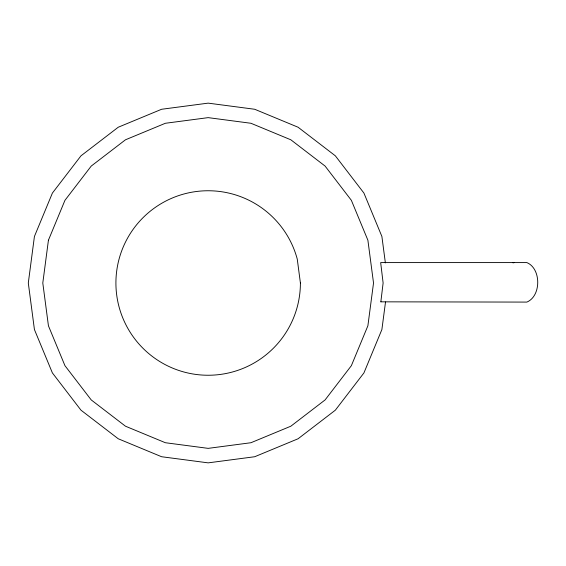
<?xml version="1.0" encoding="UTF-8"?>
<svg xmlns="http://www.w3.org/2000/svg" width="566" height="566" viewBox="0 0 566 566"><rect width="100%" height="100%" fill="white"/><g stroke="black" fill="none" stroke-linecap="round" stroke-linejoin="round"><path stroke-width="0.85" d="M385.524 301.968L381.887 329.554L363.924 372.93L335.341 410.18L298.091 438.763L254.707 456.734L208.161 462.861L161.607 456.734L118.23 438.763L80.98 410.18L52.397 372.93L34.427 329.554L28.3 283L34.427 236.446L52.397 193.07L80.98 155.82L118.23 127.237L161.607 109.266L208.161 103.139L254.707 109.266L298.091 127.237L335.341 155.82L363.924 193.07L381.887 236.446L385.375 262.914M512.994 262.85L514.303 262.589M380.847 301.834L526.868 302.088C541.351 296.075 541.351 268.602 526.868 262.589L380.67 262.589L383.118 283L380.847 301.834M48.428 240.203L42.797 283L48.428 325.797L64.948 365.678L91.232 399.929L125.475 426.205L165.364 442.725L208.161 448.364L250.957 442.725L290.839 426.205L325.089 399.929L351.366 365.678L367.886 325.797L373.525 283L367.886 240.203L351.366 200.322L325.089 166.071L290.839 139.795L250.957 123.275L208.161 117.636L165.364 123.275L125.475 139.795L91.232 166.071L64.948 200.322L48.428 240.203M300.405 283L297.263 259.122A92.244 92.244 0 0 0 148.865 212.335A92.244 92.244 0 0 0 169.177 366.605A92.244 92.244 0 0 0 300.405 283"/></g></svg>
